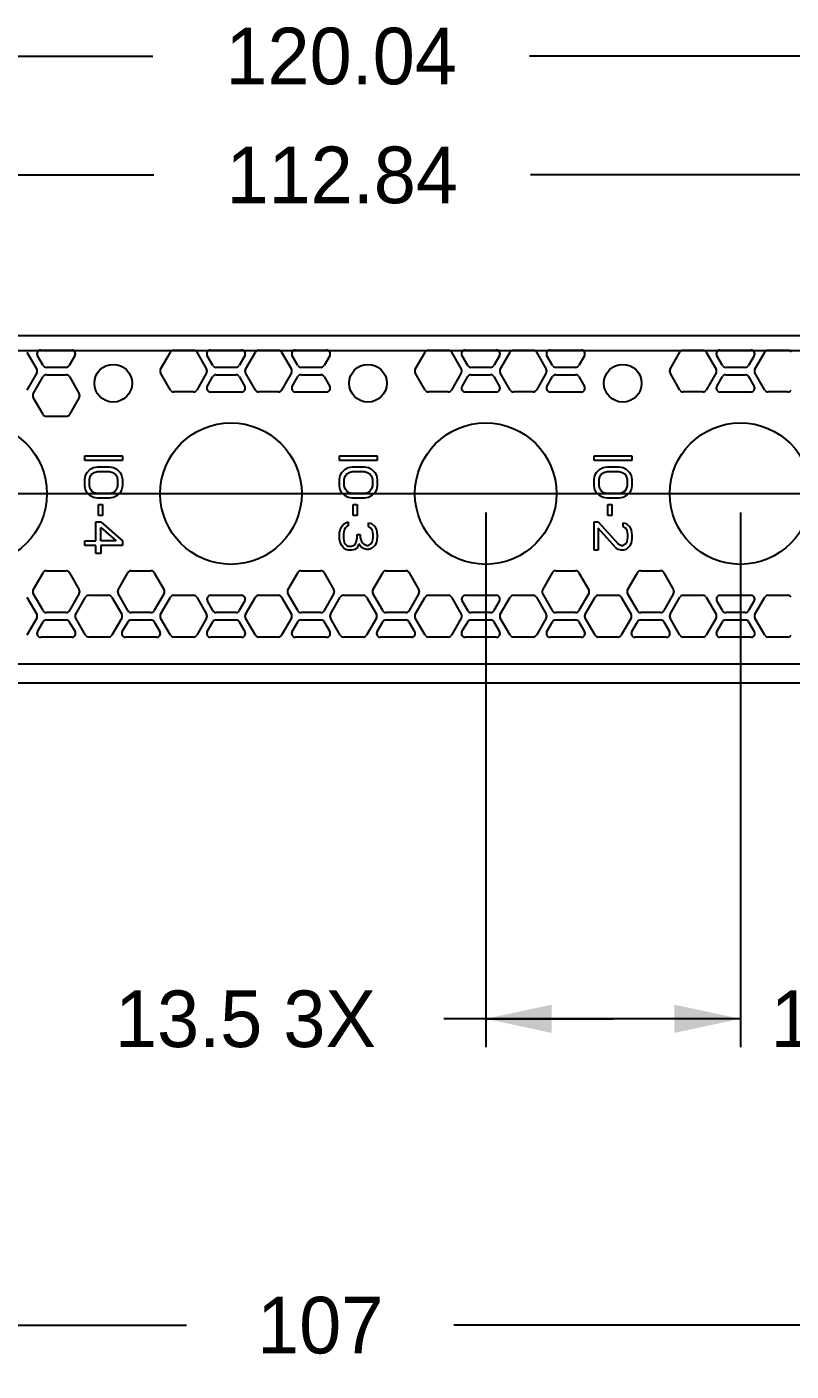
# Model space of a CAD drawing. Extents: x 0 to 420, y 0 to 297.
# Drawn here: x 105.1 to 145.6, y 80.3 to 151.5 of the extents above; entities that cross this region are included whole.
import ezdxf
from ezdxf.enums import TextEntityAlignment as Align

# ---------------------------------------------------------------- set-up
doc = ezdxf.new("R2010")
doc.units = 0
doc.header["$LTSCALE"] = 23.1
doc.layers.get('0').update_dxf_attribs({"linetype": 'CONTINUOUS'})
doc.layers.add('02___PRT_ALL_AXES', color=7, linetype='CONTINUOUS')
doc.layers.add('03-CURVE', color=7, linetype='CONTINUOUS')
doc.styles.get("Standard").update_dxf_attribs({"font": 'gothic.ttf'})
doc.dimstyles.get("Standard").update_dxf_attribs({"dimtxt": 2.5, "dimasz": 2.5, "dimexe": 1.25, "dimexo": 0.625, "dimtad": 1, "dimcen": 2.5, "dimazin": 3, "dimtfac": 1, "dimtmove": 0, "dimatfit": 3})

# ---------------------------------------------------------------- blocks, each defined once
blk = doc.blocks.new('_FILLED')
at = {"color": 0, "linetype": 'BYBLOCK'}
blk.add_solid([(0, 0), (-1, 0.214), (-1, -0.214)], dxfattribs=at)
blk = doc.blocks.new('*D3')
at = {"color": 2, "linetype": 'CONTINUOUS'}
for p, q in [((62.027, 130.052), (62.027, 151.489)), ((182.07, 137.342), (182.07, 151.489)), ((62.027, 149.989), (111.765, 149.989)), ((182.07, 149.989), (131.723, 149.989))]:
    blk.add_line(p, q, dxfattribs=at)
at = {"color": 2, "linetype": 'CONTINUOUS', "xscale": 3.5, "yscale": 3.5, "zscale": 3.5, "rotation": 180}
blk.add_blockref('_FILLED', (62.027, 149.989), dxfattribs=at)
at = {"color": 2, "linetype": 'CONTINUOUS', "xscale": 3.5, "yscale": 3.5, "zscale": 3.5}
blk.add_blockref('_FILLED', (182.07, 149.989), dxfattribs=at)
at = {"color": 2, "linetype": 'CONTINUOUS'}
blk.add_text('120.04', height=3, dxfattribs=at).set_placement((121.744, 148.489), align=Align.CENTER)
blk = doc.blocks.new('*D4')
at = {"color": 2, "linetype": 'CONTINUOUS'}
for p, q in [((69.231, 132.352), (69.231, 145.19)), ((182.07, 139.342), (182.07, 145.19)), ((69.231, 143.69), (111.82, 143.69)), ((182.07, 143.69), (131.778, 143.69))]:
    blk.add_line(p, q, dxfattribs=at)
at = {"color": 2, "linetype": 'CONTINUOUS', "xscale": 3.5, "yscale": 3.5, "zscale": 3.5, "rotation": 180}
blk.add_blockref('_FILLED', (69.231, 143.69), dxfattribs=at)
at = {"color": 2, "linetype": 'CONTINUOUS', "xscale": 3.5, "yscale": 3.5, "zscale": 3.5}
blk.add_blockref('_FILLED', (182.07, 143.69), dxfattribs=at)
at = {"color": 2, "linetype": 'CONTINUOUS'}
blk.add_text('112.84', height=3, dxfattribs=at).set_placement((121.799, 142.19), align=Align.CENTER)
blk = doc.blocks.new('*D5')
at = {"color": 2, "linetype": 'CONTINUOUS'}
for p, q in [((75.07, 124.96), (75.07, 81.228)), ((182.07, 120.292), (182.07, 81.228)), ((75.07, 82.728), (113.554, 82.728)), ((182.07, 82.728), (127.713, 82.728))]:
    blk.add_line(p, q, dxfattribs=at)
at = {"color": 2, "linetype": 'CONTINUOUS', "xscale": 3.5, "yscale": 3.5, "zscale": 3.5, "rotation": 180}
blk.add_blockref('_FILLED', (75.07, 82.728), dxfattribs=at)
at = {"color": 2, "linetype": 'CONTINUOUS', "xscale": 3.5, "yscale": 3.5, "zscale": 3.5}
blk.add_blockref('_FILLED', (182.07, 82.728), dxfattribs=at)
at = {"color": 2, "linetype": 'CONTINUOUS'}
blk.add_text('107', height=3, dxfattribs=at).set_placement((120.634, 81.228), align=Align.CENTER)
blk = doc.blocks.new('*D7')
at = {"color": 2, "linetype": 'CONTINUOUS'}
for p, q in [((129.403, 125.798), (129.403, 97.464)), ((142.903, 125.798), (142.903, 97.464)), ((136.153, 98.964), (127.187, 98.964)), ((129.403, 98.964), (136.153, 98.964)), ((142.903, 98.964), (136.153, 98.964))]:
    blk.add_line(p, q, dxfattribs=at)
at = {"color": 2, "linetype": 'CONTINUOUS', "xscale": 3.5, "yscale": 3.5, "zscale": 3.5, "rotation": 180}
blk.add_blockref('_FILLED', (129.403, 98.964), dxfattribs=at)
at = {"color": 2, "linetype": 'CONTINUOUS', "xscale": 3.5, "yscale": 3.5, "zscale": 3.5}
blk.add_blockref('_FILLED', (142.903, 98.964), dxfattribs=at)
at = {"color": 2, "linetype": 'CONTINUOUS'}
for s, p in [('13.5', (117.564, 97.464)), (' 3X', (123.587, 97.464))]:
    blk.add_text(s, height=3, dxfattribs=at).set_placement(p, align=Align.RIGHT)
blk = doc.blocks.new('*D10')
at = {"color": 2, "linetype": 'CONTINUOUS'}
for p, q in [((198.764, 134.367), (198.764, 139.367)), ((185.976, 134.367), (200.264, 134.367)), ((100.333, 126.797), (200.264, 126.797)), ((198.764, 126.797), (198.764, 121.797))]:
    blk.add_line(p, q, dxfattribs=at)
at = {"color": 2, "linetype": 'CONTINUOUS', "xscale": 3.5, "yscale": 3.5, "zscale": 3.5}
for p, rotation in [((198.764, 134.367), 270), ((198.764, 126.797), 90)]:
    blk.add_blockref('_FILLED', p, dxfattribs=dict(at, rotation=rotation))
at = {"color": 2, "linetype": 'CONTINUOUS'}
blk.add_text('7.57', height=3, dxfattribs=at).set_placement((198.764, 128.925), align=Align.CENTER)
blk = doc.blocks.new('*D12')
at = {"color": 2, "linetype": 'CONTINUOUS'}
for p, q in [((142.903, 125.798), (142.903, 97.464)), ((156.143, 125.797), (156.143, 97.464)), ((142.903, 98.964), (137.903, 98.964)), ((156.143, 98.964), (161.143, 98.964))]:
    blk.add_line(p, q, dxfattribs=at)
at = {"color": 2, "linetype": 'CONTINUOUS', "xscale": 3.5, "yscale": 3.5, "zscale": 3.5}
blk.add_blockref('_FILLED', (142.903, 98.964), dxfattribs=at)
at = {"color": 2, "linetype": 'CONTINUOUS', "xscale": 3.5, "yscale": 3.5, "zscale": 3.5, "rotation": 180}
blk.add_blockref('_FILLED', (156.143, 98.964), dxfattribs=at)
at = {"color": 2, "linetype": 'CONTINUOUS'}
blk.add_text('13.24', height=3, dxfattribs=at).set_placement((149.523, 97.464), align=Align.CENTER)
blk = doc.blocks.new('*D13')
at = {"color": 2, "linetype": 'CONTINUOUS'}
for p, q in [((77.931, 134.367), (77.931, 141.103)), ((77.931, 141.103), (80.331, 141.103)), ((181.084, 134.367), (76.431, 134.367)), ((76.07, 125.96), (79.431, 125.96)), ((77.931, 125.96), (77.931, 120.96))]:
    blk.add_line(p, q, dxfattribs=at)
at = {"color": 2, "linetype": 'CONTINUOUS', "xscale": 3.5, "yscale": 3.5, "zscale": 3.5}
for p, rotation in [((77.931, 134.367), 270), ((77.931, 125.96), 90)]:
    blk.add_blockref('_FILLED', p, dxfattribs=dict(at, rotation=rotation))
at = {"color": 2, "linetype": 'CONTINUOUS'}
blk.add_text('8.41', height=3, dxfattribs=at).set_placement((83.931, 139.603))

msp = doc.modelspace()

# ---------------------------------------------------------------- linework, layer by layer
at = {"color": 3, "linetype": 'CONTINUOUS'}
for p, q in [((167.923, 135.167), (92.053, 135.167)), ((105.089, 134.298), (105.612, 133.392)), ((105.949, 133.588), (105.649, 134.108)), ((105.822, 134.408), (107.462, 134.408)), ((107.635, 134.108), (107.335, 133.588)), ((112.174, 133.392), (112.697, 134.298)), ((112.87, 134.398), (113.916, 134.398)), ((114.089, 134.298), (114.612, 133.392)), ((114.949, 133.588), (114.649, 134.108)), ((114.822, 134.408), (116.462, 134.408)), ((116.635, 134.108), (116.335, 133.588)), ((116.674, 133.392), (117.197, 134.298)), ((117.37, 134.398), (118.416, 134.398)), ((118.589, 134.298), (119.112, 133.392)), ((119.449, 133.588), (119.149, 134.108)), ((119.322, 134.408), (120.962, 134.408)), ((121.135, 134.108), (120.835, 133.588)), ((125.674, 133.392), (126.197, 134.298)), ((126.37, 134.398), (127.416, 134.398)), ((127.589, 134.298), (128.112, 133.392)), ((128.449, 133.588), (128.149, 134.108)), ((128.322, 134.408), (129.962, 134.408)), ((130.135, 134.108), (129.835, 133.588)), ((130.174, 133.392), (130.697, 134.298)), ((130.87, 134.398), (131.916, 134.398)), ((132.089, 134.298), (132.612, 133.392)), ((132.949, 133.588), (132.649, 134.108)), ((132.822, 134.408), (134.462, 134.408)), ((134.635, 134.108), (134.335, 133.588)), ((139.174, 133.392), (139.697, 134.298)), ((139.87, 134.398), (140.916, 134.398)), ((141.089, 134.298), (141.612, 133.392)), ((141.949, 133.588), (141.649, 134.108)), ((141.822, 134.408), (143.462, 134.408)), ((143.635, 134.108), (143.335, 133.588)), ((143.674, 133.392), (144.197, 134.298)), ((144.37, 134.398), (145.416, 134.398)), ((107.162, 133.488), (106.122, 133.488)), ((116.162, 133.488), (115.122, 133.488)), ((120.662, 133.488), (119.622, 133.488)), ((129.662, 133.488), (128.622, 133.488)), ((134.162, 133.488), (133.122, 133.488)), ((143.162, 133.488), (142.122, 133.488)), ((105.612, 133.192), (105.089, 132.287)), ((105.424, 132.093), (105.947, 132.999)), ((106.12, 133.099), (107.166, 133.099)), ((107.339, 132.999), (107.862, 132.093)), ((112.697, 132.287), (112.174, 133.192)), ((114.612, 133.192), (114.089, 132.287)), ((114.65, 132.479), (114.95, 132.999)), ((115.123, 133.099), (116.163, 133.099)), ((116.336, 132.999), (116.636, 132.479)), ((117.197, 132.287), (116.674, 133.192)), ((119.112, 133.192), (118.589, 132.287)), ((119.15, 132.479), (119.45, 132.999)), ((119.623, 133.099), (120.663, 133.099)), ((120.836, 132.999), (121.136, 132.479)), ((126.197, 132.287), (125.674, 133.192)), ((128.112, 133.192), (127.589, 132.287)), ((128.15, 132.479), (128.45, 132.999)), ((128.623, 133.099), (129.663, 133.099)), ((129.836, 132.999), (130.136, 132.479)), ((130.697, 132.287), (130.174, 133.192)), ((132.612, 133.192), (132.089, 132.287)), ((132.65, 132.479), (132.95, 132.999)), ((133.123, 133.099), (134.163, 133.099)), ((134.336, 132.999), (134.636, 132.479)), ((139.697, 132.287), (139.174, 133.192)), ((141.612, 133.192), (141.089, 132.287)), ((141.65, 132.479), (141.95, 132.999)), ((142.123, 133.099), (143.163, 133.099)), ((143.336, 132.999), (143.636, 132.479)), ((144.197, 132.287), (143.674, 133.192)), ((105.947, 130.988), (105.424, 131.893)), ((107.862, 131.893), (107.339, 130.988)), ((113.916, 132.187), (112.87, 132.187)), ((116.463, 132.179), (114.823, 132.179)), ((118.416, 132.187), (117.37, 132.187)), ((120.963, 132.179), (119.323, 132.179)), ((127.416, 132.187), (126.37, 132.187)), ((129.963, 132.179), (128.323, 132.179)), ((131.916, 132.187), (130.87, 132.187)), ((134.463, 132.179), (132.823, 132.179)), ((140.916, 132.187), (139.87, 132.187)), ((143.463, 132.179), (141.823, 132.179)), ((145.416, 132.187), (144.37, 132.187)), ((107.166, 130.888), (106.12, 130.888)), ((105.424, 121.701), (105.947, 122.607)), ((106.12, 122.707), (107.166, 122.707)), ((107.339, 122.607), (107.862, 121.701)), ((109.924, 121.701), (110.447, 122.607)), ((110.62, 122.707), (111.666, 122.707)), ((111.839, 122.607), (112.362, 121.701)), ((118.924, 121.701), (119.447, 122.607)), ((119.62, 122.707), (120.666, 122.707)), ((120.839, 122.607), (121.362, 121.701)), ((123.424, 121.701), (123.947, 122.607)), ((124.12, 122.707), (125.166, 122.707)), ((125.339, 122.607), (125.862, 121.701)), ((132.424, 121.701), (132.947, 122.607)), ((133.12, 122.707), (134.166, 122.707)), ((134.339, 122.607), (134.862, 121.701)), ((136.924, 121.701), (137.447, 122.607)), ((137.62, 122.707), (138.666, 122.707)), ((138.839, 122.607), (139.362, 121.701)), ((105.089, 121.308), (105.612, 120.402)), ((105.947, 120.596), (105.424, 121.501)), ((107.862, 121.501), (107.339, 120.596)), ((107.674, 120.402), (108.197, 121.308)), ((108.37, 121.408), (109.416, 121.408)), ((109.589, 121.308), (110.112, 120.402)), ((110.447, 120.596), (109.924, 121.501)), ((112.362, 121.501), (111.839, 120.596)), ((112.174, 120.402), (112.697, 121.308)), ((112.87, 121.408), (113.916, 121.408)), ((114.089, 121.308), (114.612, 120.402)), ((114.828, 121.408), (116.458, 121.408)), ((116.674, 120.402), (117.197, 121.308)), ((117.37, 121.408), (118.416, 121.408)), ((118.589, 121.308), (119.112, 120.402)), ((119.447, 120.596), (118.924, 121.501)), ((121.362, 121.501), (120.839, 120.596)), ((121.174, 120.402), (121.697, 121.308)), ((121.87, 121.408), (122.916, 121.408)), ((123.089, 121.308), (123.612, 120.402)), ((123.947, 120.596), (123.424, 121.501)), ((125.862, 121.501), (125.339, 120.596)), ((125.674, 120.402), (126.197, 121.308)), ((126.37, 121.408), (127.416, 121.408)), ((127.589, 121.308), (128.112, 120.402)), ((128.328, 121.408), (129.958, 121.408)), ((130.174, 120.402), (130.697, 121.308)), ((130.87, 121.408), (131.916, 121.408)), ((132.089, 121.308), (132.612, 120.402)), ((132.947, 120.596), (132.424, 121.501)), ((134.862, 121.501), (134.339, 120.596)), ((134.674, 120.402), (135.197, 121.308)), ((135.37, 121.408), (136.416, 121.408)), ((136.589, 121.308), (137.112, 120.402)), ((137.447, 120.596), (136.924, 121.501)), ((139.362, 121.501), (138.839, 120.596)), ((139.174, 120.402), (139.697, 121.308)), ((139.87, 121.408), (140.916, 121.408)), ((141.089, 121.308), (141.612, 120.402)), ((141.828, 121.408), (143.458, 121.408)), ((143.674, 120.402), (144.197, 121.308)), ((144.37, 121.408), (145.416, 121.408)), ((107.166, 120.496), (106.12, 120.496)), ((111.666, 120.496), (110.62, 120.496)), ((114.95, 120.596), (114.655, 121.108)), ((116.162, 120.496), (115.123, 120.496)), ((116.631, 121.108), (116.335, 120.596)), ((120.666, 120.496), (119.62, 120.496)), ((125.166, 120.496), (124.12, 120.496)), ((128.45, 120.596), (128.155, 121.108)), ((129.662, 120.496), (128.623, 120.496)), ((130.131, 121.108), (129.835, 120.596)), ((134.166, 120.496), (133.12, 120.496)), ((138.666, 120.496), (137.62, 120.496)), ((141.95, 120.596), (141.655, 121.108)), ((143.162, 120.496), (142.123, 120.496)), ((143.631, 121.108), (143.335, 120.596)), ((105.612, 120.202), (105.089, 119.297)), ((105.646, 119.482), (105.948, 120.006)), ((106.122, 120.106), (107.164, 120.106)), ((107.337, 120.006), (107.639, 119.482)), ((108.197, 119.297), (107.674, 120.202)), ((110.112, 120.202), (109.589, 119.297)), ((110.146, 119.482), (110.448, 120.006)), ((110.622, 120.106), (111.664, 120.106)), ((111.837, 120.006), (112.139, 119.482)), ((112.697, 119.297), (112.174, 120.202)), ((114.612, 120.202), (114.089, 119.297)), ((114.646, 119.482), (114.948, 120.006)), ((115.122, 120.106), (116.164, 120.106)), ((116.337, 120.006), (116.639, 119.482)), ((117.197, 119.297), (116.674, 120.202)), ((119.112, 120.202), (118.589, 119.297)), ((119.146, 119.482), (119.448, 120.006)), ((119.622, 120.106), (120.664, 120.106)), ((120.837, 120.006), (121.139, 119.482)), ((121.697, 119.297), (121.174, 120.202)), ((123.612, 120.202), (123.089, 119.297)), ((123.646, 119.482), (123.948, 120.006)), ((124.122, 120.106), (125.164, 120.106)), ((125.337, 120.006), (125.639, 119.482)), ((126.197, 119.297), (125.674, 120.202)), ((128.112, 120.202), (127.589, 119.297)), ((128.146, 119.482), (128.448, 120.006)), ((128.622, 120.106), (129.664, 120.106)), ((129.837, 120.006), (130.139, 119.482)), ((130.697, 119.297), (130.174, 120.202)), ((132.612, 120.202), (132.089, 119.297)), ((132.646, 119.482), (132.948, 120.006)), ((133.122, 120.106), (134.164, 120.106)), ((134.337, 120.006), (134.639, 119.482)), ((135.197, 119.297), (134.674, 120.202)), ((137.112, 120.202), (136.589, 119.297)), ((137.146, 119.482), (137.448, 120.006)), ((137.622, 120.106), (138.664, 120.106)), ((138.837, 120.006), (139.139, 119.482)), ((139.697, 119.297), (139.174, 120.202)), ((141.612, 120.202), (141.089, 119.297)), ((141.646, 119.482), (141.948, 120.006)), ((142.122, 120.106), (143.164, 120.106)), ((143.337, 120.006), (143.639, 119.482)), ((144.197, 119.297), (143.674, 120.202)), ((107.466, 119.182), (105.82, 119.182)), ((109.416, 119.197), (108.37, 119.197)), ((111.966, 119.182), (110.32, 119.182)), ((113.916, 119.197), (112.87, 119.197)), ((116.466, 119.182), (114.82, 119.182)), ((118.416, 119.197), (117.37, 119.197)), ((120.966, 119.182), (119.32, 119.182)), ((122.916, 119.197), (121.87, 119.197)), ((125.466, 119.182), (123.82, 119.182)), ((127.416, 119.197), (126.37, 119.197)), ((129.966, 119.182), (128.32, 119.182)), ((131.916, 119.197), (130.87, 119.197)), ((134.466, 119.182), (132.82, 119.182)), ((136.416, 119.197), (135.37, 119.197)), ((138.966, 119.182), (137.32, 119.182)), ((140.916, 119.197), (139.87, 119.197)), ((143.466, 119.182), (141.82, 119.182)), ((145.416, 119.197), (144.37, 119.197)), ((177.21, 117.752), (73.473, 117.752)), ((177.21, 116.752), (73.473, 116.752))]:
    msp.add_line(p, q, dxfattribs=at)
for centre, start, end in [((105.822, 134.208), 90, 210), ((107.462, 134.208), 330, 90), ((112.87, 134.198), 90, 150), ((113.916, 134.198), 30, 90), ((114.822, 134.208), 90, 210), ((116.462, 134.208), 330, 90), ((117.37, 134.198), 90, 150), ((118.416, 134.198), 30, 90), ((119.322, 134.208), 90, 210), ((120.962, 134.208), 330, 90), ((126.37, 134.198), 90, 150), ((127.416, 134.198), 30, 90), ((128.322, 134.208), 90, 210), ((129.962, 134.208), 330, 90), ((130.87, 134.198), 90, 150), ((131.916, 134.198), 30, 90), ((132.822, 134.208), 90, 210), ((134.462, 134.208), 330, 90), ((139.87, 134.198), 90, 150), ((140.916, 134.198), 30, 90), ((141.822, 134.208), 90, 210), ((143.462, 134.208), 330, 90), ((144.37, 134.198), 90, 150), ((145.416, 134.198), 30, 90), ((105.438, 133.292), 330, 30), ((106.122, 133.688), 210, 270), ((107.162, 133.688), 270, 330), ((112.347, 133.292), 150, 210), ((114.438, 133.292), 330, 30), ((115.122, 133.688), 210, 270), ((116.162, 133.688), 270, 330), ((116.847, 133.292), 150, 210), ((118.938, 133.292), 330, 30), ((119.622, 133.688), 210, 270), ((120.662, 133.688), 270, 330), ((125.847, 133.292), 150, 210), ((127.938, 133.292), 330, 30), ((128.622, 133.688), 210, 270), ((129.662, 133.688), 270, 330), ((130.347, 133.292), 150, 210), ((132.438, 133.292), 330, 30), ((133.122, 133.688), 210, 270), ((134.162, 133.688), 270, 330), ((139.347, 133.292), 150, 210), ((141.438, 133.292), 330, 30), ((142.122, 133.688), 210, 270), ((143.162, 133.688), 270, 330), ((143.847, 133.292), 150, 210), ((106.12, 132.899), 90, 150), ((107.166, 132.899), 30, 90), ((115.123, 132.899), 90, 150), ((116.163, 132.899), 30, 90), ((119.623, 132.899), 90, 150), ((120.663, 132.899), 30, 90), ((128.623, 132.899), 90, 150), ((129.663, 132.899), 30, 90), ((133.123, 132.899), 90, 150), ((134.163, 132.899), 30, 90), ((142.123, 132.899), 90, 150), ((143.163, 132.899), 30, 90), ((105.597, 131.993), 150, 210), ((107.688, 131.993), 330, 30), ((112.87, 132.387), 210, 270), ((113.916, 132.387), 270, 330), ((114.823, 132.379), 150, 270), ((116.463, 132.379), 270, 30), ((117.37, 132.387), 210, 270), ((118.416, 132.387), 270, 330), ((119.323, 132.379), 150, 270), ((120.963, 132.379), 270, 30), ((126.37, 132.387), 210, 270), ((127.416, 132.387), 270, 330), ((128.323, 132.379), 150, 270), ((129.963, 132.379), 270, 30), ((130.87, 132.387), 210, 270), ((131.916, 132.387), 270, 330), ((132.823, 132.379), 150, 270), ((134.463, 132.379), 270, 30), ((139.87, 132.387), 210, 270), ((140.916, 132.387), 270, 330), ((141.823, 132.379), 150, 270), ((143.463, 132.379), 270, 30), ((144.37, 132.387), 210, 270), ((145.416, 132.387), 270, 330), ((106.12, 131.088), 210, 270), ((107.166, 131.088), 270, 330), ((106.12, 122.507), 90, 150), ((107.166, 122.507), 30, 90), ((110.62, 122.507), 90, 150), ((111.666, 122.507), 30, 90), ((119.62, 122.507), 90, 150), ((120.666, 122.507), 30, 90), ((124.12, 122.507), 90, 150), ((125.166, 122.507), 30, 90), ((133.12, 122.507), 90, 150), ((134.166, 122.507), 30, 90), ((137.62, 122.507), 90, 150), ((138.666, 122.507), 30, 90), ((105.597, 121.601), 150, 210), ((107.688, 121.601), 330, 30), ((108.37, 121.208), 90, 150), ((109.416, 121.208), 30, 90), ((110.097, 121.601), 150, 210), ((112.188, 121.601), 330, 30), ((112.87, 121.208), 90, 150), ((113.916, 121.208), 30, 90), ((114.828, 121.208), 90, 210), ((116.458, 121.208), 330, 90), ((117.37, 121.208), 90, 150), ((118.416, 121.208), 30, 90), ((119.097, 121.601), 150, 210), ((121.188, 121.601), 330, 30), ((121.87, 121.208), 90, 150), ((122.916, 121.208), 30, 90), ((123.597, 121.601), 150, 210), ((125.688, 121.601), 330, 30), ((126.37, 121.208), 90, 150), ((127.416, 121.208), 30, 90), ((128.328, 121.208), 90, 210), ((129.958, 121.208), 330, 90), ((130.87, 121.208), 90, 150), ((131.916, 121.208), 30, 90), ((132.597, 121.601), 150, 210), ((134.688, 121.601), 330, 30), ((135.37, 121.208), 90, 150), ((136.416, 121.208), 30, 90), ((137.097, 121.601), 150, 210), ((139.188, 121.601), 330, 30), ((139.87, 121.208), 90, 150), ((140.916, 121.208), 30, 90), ((141.828, 121.208), 90, 210), ((143.458, 121.208), 330, 90), ((144.37, 121.208), 90, 150), ((145.416, 121.208), 30, 90), ((105.438, 120.302), 330, 30), ((106.12, 120.696), 210, 270), ((107.166, 120.696), 270, 330), ((107.847, 120.302), 150, 210), ((109.938, 120.302), 330, 30), ((110.62, 120.696), 210, 270), ((111.666, 120.696), 270, 330), ((112.347, 120.302), 150, 210), ((114.438, 120.302), 330, 30), ((115.123, 120.696), 210, 270), ((116.162, 120.696), 270, 330), ((116.847, 120.302), 150, 210), ((118.938, 120.302), 330, 30), ((119.62, 120.696), 210, 270), ((120.666, 120.696), 270, 330), ((121.347, 120.302), 150, 210), ((123.438, 120.302), 330, 30), ((124.12, 120.696), 210, 270), ((125.166, 120.696), 270, 330), ((125.847, 120.302), 150, 210), ((127.938, 120.302), 330, 30), ((128.623, 120.696), 210, 270), ((129.662, 120.696), 270, 330), ((130.347, 120.302), 150, 210), ((132.438, 120.302), 330, 30), ((133.12, 120.696), 210, 270), ((134.166, 120.696), 270, 330), ((134.847, 120.302), 150, 210), ((136.938, 120.302), 330, 30), ((137.62, 120.696), 210, 270), ((138.666, 120.696), 270, 330), ((139.347, 120.302), 150, 210), ((141.438, 120.302), 330, 30), ((142.123, 120.696), 210, 270), ((143.162, 120.696), 270, 330), ((143.847, 120.302), 150, 210), ((106.122, 119.906), 90, 150), ((107.164, 119.906), 30, 90), ((110.622, 119.906), 90, 150), ((111.664, 119.906), 30, 90), ((115.122, 119.906), 90, 150), ((116.164, 119.906), 30, 90), ((119.622, 119.906), 90, 150), ((120.664, 119.906), 30, 90), ((124.122, 119.906), 90, 150), ((125.164, 119.906), 30, 90), ((128.622, 119.906), 90, 150), ((129.664, 119.906), 30, 90), ((133.122, 119.906), 90, 150), ((134.164, 119.906), 30, 90), ((137.622, 119.906), 90, 150), ((138.664, 119.906), 30, 90), ((142.122, 119.906), 90, 150), ((143.164, 119.906), 30, 90), ((105.82, 119.382), 150, 270), ((107.466, 119.382), 270, 30), ((108.37, 119.397), 210, 270), ((109.416, 119.397), 270, 330), ((110.32, 119.382), 150, 270), ((111.966, 119.382), 270, 30), ((112.87, 119.397), 210, 270), ((113.916, 119.397), 270, 330), ((114.82, 119.382), 150, 270), ((116.466, 119.382), 270, 30), ((117.37, 119.397), 210, 270), ((118.416, 119.397), 270, 330), ((119.32, 119.382), 150, 270), ((120.966, 119.382), 270, 30), ((121.87, 119.397), 210, 270), ((122.916, 119.397), 270, 330), ((123.82, 119.382), 150, 270), ((125.466, 119.382), 270, 30), ((126.37, 119.397), 210, 270), ((127.416, 119.397), 270, 330), ((128.32, 119.382), 150, 270), ((129.966, 119.382), 270, 30), ((130.87, 119.397), 210, 270), ((131.916, 119.397), 270, 330), ((132.82, 119.382), 150, 270), ((134.466, 119.382), 270, 30), ((135.37, 119.397), 210, 270), ((136.416, 119.397), 270, 330), ((137.32, 119.382), 150, 270), ((138.966, 119.382), 270, 30), ((139.87, 119.397), 210, 270), ((140.916, 119.397), 270, 330), ((141.82, 119.382), 150, 270), ((143.466, 119.382), 270, 30), ((144.37, 119.397), 210, 270), ((145.416, 119.397), 270, 330)]:
    msp.add_arc(centre, 0.2, start, end, dxfattribs=at)
at = {"layer": '02___PRT_ALL_AXES', "color": 3, "linetype": 'CONTINUOUS'}
for centre, radius in [((109.665, 132.648), 1), ((123.165, 132.648), 1), ((136.665, 132.648), 1), ((102.403, 126.798), 3.75), ((115.903, 126.798), 3.75), ((129.403, 126.798), 3.75), ((142.903, 126.798), 3.75)]:
    msp.add_circle(centre, radius, dxfattribs=at)
at = {"layer": '03-CURVE', "color": 4, "linetype": 'CONTINUOUS'}
for p, q in [((108.153, 128.548), (108.153, 128.798)), ((108.153, 128.798), (110.153, 128.798)), ((110.153, 128.548), (108.153, 128.548)), ((110.153, 128.798), (110.153, 128.548)), ((121.653, 128.548), (121.653, 128.798)), ((121.653, 128.798), (123.653, 128.798)), ((123.653, 128.548), (121.653, 128.548)), ((123.653, 128.798), (123.653, 128.548)), ((135.153, 128.798), (137.153, 128.798)), ((135.153, 128.548), (135.153, 128.798)), ((137.153, 128.548), (135.153, 128.548)), ((137.153, 128.798), (137.153, 128.548)), ((108.153, 127.548), (108.195, 127.756)), ((108.153, 127.215), (108.153, 127.548)), ((108.195, 127.756), (108.28, 127.923)), ((108.28, 127.923), (108.451, 128.09)), ((108.408, 127.548), (108.451, 127.715)), ((108.408, 127.215), (108.408, 127.548)), ((108.451, 128.09), (108.621, 128.173)), ((108.451, 127.715), (108.536, 127.84)), ((108.536, 127.84), (108.663, 127.923)), ((108.621, 128.173), (108.834, 128.215)), ((108.663, 127.923), (108.834, 127.965)), ((108.834, 128.215), (109.472, 128.215)), ((108.834, 127.965), (109.472, 127.965)), ((109.472, 128.215), (109.685, 128.173)), ((109.472, 127.965), (109.642, 127.923)), ((109.642, 127.923), (109.77, 127.84)), ((109.685, 128.173), (109.855, 128.09)), ((109.77, 127.84), (109.855, 127.715)), ((109.855, 128.09), (110.025, 127.923)), ((109.855, 127.715), (109.897, 127.548)), ((109.897, 127.548), (109.897, 127.215)), ((110.025, 127.923), (110.11, 127.756)), ((110.11, 127.756), (110.153, 127.548)), ((110.153, 127.548), (110.153, 127.215)), ((121.653, 127.548), (121.695, 127.756)), ((121.653, 127.215), (121.653, 127.548)), ((121.695, 127.756), (121.78, 127.923)), ((121.78, 127.923), (121.951, 128.09)), ((121.908, 127.548), (121.951, 127.715)), ((121.908, 127.215), (121.908, 127.548)), ((121.951, 128.09), (122.121, 128.173)), ((121.951, 127.715), (122.036, 127.84)), ((122.036, 127.84), (122.163, 127.923)), ((122.121, 128.173), (122.334, 128.215)), ((122.163, 127.923), (122.334, 127.965)), ((122.334, 128.215), (122.972, 128.215)), ((122.334, 127.965), (122.972, 127.965)), ((122.972, 128.215), (123.185, 128.173)), ((122.972, 127.965), (123.142, 127.923)), ((123.142, 127.923), (123.27, 127.84)), ((123.185, 128.173), (123.355, 128.09)), ((123.27, 127.84), (123.355, 127.715)), ((123.355, 128.09), (123.525, 127.923)), ((123.355, 127.715), (123.397, 127.548)), ((123.397, 127.548), (123.397, 127.215)), ((123.525, 127.923), (123.61, 127.756)), ((123.61, 127.756), (123.653, 127.548)), ((123.653, 127.548), (123.653, 127.215)), ((135.153, 127.548), (135.195, 127.756)), ((135.153, 127.215), (135.153, 127.548)), ((135.195, 127.756), (135.28, 127.923)), ((135.28, 127.923), (135.451, 128.09)), ((135.408, 127.548), (135.451, 127.715)), ((135.408, 127.215), (135.408, 127.548)), ((135.451, 128.09), (135.621, 128.173)), ((135.451, 127.715), (135.536, 127.84)), ((135.536, 127.84), (135.663, 127.923)), ((135.621, 128.173), (135.834, 128.215)), ((135.663, 127.923), (135.834, 127.965)), ((135.834, 128.215), (136.472, 128.215)), ((135.834, 127.965), (136.472, 127.965)), ((136.472, 128.215), (136.685, 128.173)), ((136.472, 127.965), (136.642, 127.923)), ((136.642, 127.923), (136.77, 127.84)), ((136.685, 128.173), (136.855, 128.09)), ((136.77, 127.84), (136.855, 127.715)), ((136.855, 128.09), (137.025, 127.923)), ((136.855, 127.715), (136.897, 127.548)), ((136.897, 127.548), (136.897, 127.215)), ((137.025, 127.923), (137.11, 127.756)), ((137.11, 127.756), (137.153, 127.548)), ((137.153, 127.548), (137.153, 127.215)), ((108.195, 127.006), (108.153, 127.215)), ((108.28, 126.84), (108.195, 127.006)), ((108.451, 126.673), (108.28, 126.84)), ((108.451, 127.048), (108.408, 127.215)), ((108.536, 126.923), (108.451, 127.048)), ((108.663, 126.84), (108.536, 126.923)), ((108.834, 126.798), (108.663, 126.84)), ((109.642, 126.84), (109.472, 126.798)), ((109.77, 126.923), (109.642, 126.84)), ((109.855, 127.048), (109.77, 126.923)), ((109.897, 127.215), (109.855, 127.048)), ((110.025, 126.84), (109.855, 126.673)), ((110.11, 127.006), (110.025, 126.84)), ((110.153, 127.215), (110.11, 127.006)), ((121.695, 127.006), (121.653, 127.215)), ((121.78, 126.84), (121.695, 127.006)), ((121.951, 126.673), (121.78, 126.84)), ((121.951, 127.048), (121.908, 127.215)), ((122.036, 126.923), (121.951, 127.048)), ((122.163, 126.84), (122.036, 126.923)), ((122.334, 126.798), (122.163, 126.84)), ((123.142, 126.84), (122.972, 126.798)), ((123.27, 126.923), (123.142, 126.84)), ((123.355, 127.048), (123.27, 126.923)), ((123.397, 127.215), (123.355, 127.048)), ((123.525, 126.84), (123.355, 126.673)), ((123.61, 127.006), (123.525, 126.84)), ((123.653, 127.215), (123.61, 127.006)), ((135.195, 127.006), (135.153, 127.215)), ((135.28, 126.84), (135.195, 127.006)), ((135.451, 126.673), (135.28, 126.84)), ((135.451, 127.048), (135.408, 127.215)), ((135.536, 126.923), (135.451, 127.048)), ((135.663, 126.84), (135.536, 126.923)), ((135.834, 126.798), (135.663, 126.84)), ((136.642, 126.84), (136.472, 126.798)), ((136.77, 126.923), (136.642, 126.84)), ((136.855, 127.048), (136.77, 126.923)), ((136.897, 127.215), (136.855, 127.048)), ((137.025, 126.84), (136.855, 126.673)), ((137.11, 127.006), (137.025, 126.84)), ((137.153, 127.215), (137.11, 127.006)), ((108.621, 126.59), (108.451, 126.673)), ((108.834, 126.548), (108.621, 126.59)), ((109.472, 126.798), (108.834, 126.798)), ((109.472, 126.548), (108.834, 126.548)), ((108.876, 125.631), (108.876, 126.215)), ((108.876, 126.215), (109.089, 126.215)), ((109.089, 126.215), (109.089, 125.631)), ((109.685, 126.59), (109.472, 126.548)), ((109.855, 126.673), (109.685, 126.59)), ((122.121, 126.59), (121.951, 126.673)), ((122.334, 126.548), (122.121, 126.59)), ((122.972, 126.798), (122.334, 126.798)), ((122.972, 126.548), (122.334, 126.548)), ((122.376, 125.631), (122.376, 126.215)), ((122.376, 126.215), (122.589, 126.215)), ((122.589, 126.215), (122.589, 125.631)), ((123.185, 126.59), (122.972, 126.548)), ((123.355, 126.673), (123.185, 126.59)), ((135.621, 126.59), (135.451, 126.673)), ((135.834, 126.548), (135.621, 126.59)), ((136.472, 126.798), (135.834, 126.798)), ((136.472, 126.548), (135.834, 126.548)), ((135.876, 126.215), (136.089, 126.215)), ((135.876, 125.631), (135.876, 126.215)), ((136.089, 126.215), (136.089, 125.631)), ((136.685, 126.59), (136.472, 126.548)), ((136.855, 126.673), (136.685, 126.59)), ((109.089, 125.631), (108.876, 125.631)), ((122.589, 125.631), (122.376, 125.631)), ((136.089, 125.631), (135.876, 125.631)), ((108.748, 124.298), (108.748, 125.298)), ((108.748, 125.298), (109.004, 125.298)), ((109.004, 125.298), (110.153, 124.298)), ((109.004, 124.298), (109.004, 125.006)), ((109.004, 125.006), (109.812, 124.298)), ((121.653, 124.715), (121.695, 124.881)), ((121.653, 124.381), (121.653, 124.715)), ((121.695, 124.881), (121.78, 125.048)), ((121.78, 125.048), (121.865, 125.173)), ((121.865, 125.173), (121.993, 125.256)), ((121.908, 124.881), (121.865, 124.673)), ((121.951, 124.965), (121.908, 124.881)), ((122.036, 125.048), (121.951, 124.965)), ((121.993, 125.256), (122.121, 125.298)), ((122.121, 125.09), (122.036, 125.048)), ((122.121, 125.298), (122.121, 125.09)), ((123.185, 125.048), (123.185, 125.256)), ((123.185, 125.256), (123.355, 125.215)), ((123.312, 124.965), (123.185, 125.048)), ((123.397, 124.84), (123.312, 124.965)), ((123.355, 125.215), (123.525, 125.048)), ((123.44, 124.631), (123.397, 124.84)), ((123.525, 125.048), (123.61, 124.881)), ((123.61, 124.881), (123.653, 124.59)), ((135.153, 125.298), (135.365, 125.298)), ((135.153, 123.798), (135.153, 125.298)), ((135.365, 125.298), (136.429, 124.131)), ((136.302, 123.923), (135.365, 124.965)), ((135.365, 124.965), (135.365, 123.798)), ((136.685, 125.256), (136.855, 125.215)), ((136.685, 125.048), (136.685, 125.256)), ((136.812, 124.965), (136.685, 125.048)), ((136.897, 124.84), (136.812, 124.965)), ((136.855, 125.215), (137.025, 125.048)), ((136.94, 124.631), (136.897, 124.84)), ((137.025, 125.048), (137.11, 124.881)), ((137.11, 124.881), (137.153, 124.59)), ((108.153, 124.048), (108.153, 124.298)), ((108.153, 124.298), (108.748, 124.298)), ((108.748, 124.048), (108.153, 124.048)), ((108.748, 123.631), (108.748, 124.048)), ((109.812, 124.298), (109.004, 124.298)), ((109.004, 124.048), (109.004, 123.631)), ((110.153, 124.048), (109.004, 124.048)), ((110.153, 124.298), (110.153, 124.048)), ((121.695, 124.215), (121.653, 124.381)), ((121.78, 124.048), (121.695, 124.215)), ((121.865, 123.923), (121.78, 124.048)), ((121.865, 124.673), (121.865, 124.423)), ((121.865, 124.423), (121.908, 124.215)), ((121.908, 124.215), (121.951, 124.131)), ((121.951, 124.131), (122.036, 124.048)), ((122.036, 124.048), (122.121, 124.006)), ((122.121, 124.006), (122.291, 124.006)), ((122.291, 124.006), (122.461, 124.09)), ((122.461, 124.09), (122.546, 124.215)), ((122.546, 124.215), (122.589, 124.465)), ((122.589, 124.465), (122.589, 124.631)), ((122.589, 124.631), (122.759, 124.631)), ((122.674, 124.131), (122.589, 123.923)), ((122.802, 123.965), (122.674, 124.131)), ((122.759, 124.631), (122.759, 124.465)), ((122.759, 124.465), (122.844, 124.215)), ((122.929, 123.881), (122.802, 123.965)), ((122.844, 124.215), (122.929, 124.131)), ((122.929, 124.131), (123.099, 124.048)), ((123.099, 124.048), (123.185, 124.048)), ((123.185, 124.048), (123.312, 124.131)), ((123.312, 124.131), (123.397, 124.256)), ((123.525, 124.048), (123.355, 123.881)), ((123.397, 124.256), (123.44, 124.465)), ((123.44, 124.465), (123.44, 124.631)), ((123.61, 124.215), (123.525, 124.048)), ((123.653, 124.506), (123.61, 124.215)), ((123.653, 124.59), (123.653, 124.506)), ((136.429, 124.131), (136.599, 124.048)), ((136.599, 124.048), (136.685, 124.048)), ((136.685, 124.048), (136.812, 124.131)), ((136.812, 124.131), (136.897, 124.256)), ((137.025, 124.006), (136.855, 123.84)), ((136.897, 124.256), (136.94, 124.465)), ((136.94, 124.465), (136.94, 124.631)), ((137.11, 124.173), (137.025, 124.006)), ((137.153, 124.423), (137.11, 124.173)), ((137.153, 124.59), (137.153, 124.423)), ((109.004, 123.631), (108.748, 123.631)), ((121.993, 123.84), (121.865, 123.923)), ((122.121, 123.798), (121.993, 123.84)), ((122.291, 123.798), (122.121, 123.798)), ((122.461, 123.84), (122.291, 123.798)), ((122.589, 123.923), (122.461, 123.84)), ((123.099, 123.84), (122.929, 123.881)), ((123.185, 123.84), (123.099, 123.84)), ((123.355, 123.881), (123.185, 123.84)), ((135.365, 123.798), (135.153, 123.798)), ((136.429, 123.84), (136.302, 123.923)), ((136.599, 123.798), (136.429, 123.84)), ((136.685, 123.798), (136.599, 123.798)), ((136.855, 123.84), (136.685, 123.798))]:
    msp.add_line(p, q, dxfattribs=at)

# ---------------------------------------------------------------- dimensions: what is measured, and where the dimension line sits
at = {"color": 2, "linetype": 'CONTINUOUS'}
for base, p1, p2, picture, middle in [((182.07, 149.989), (62.027, 129.052), (182.07, 136.342), '*D3', (121.979, 149.989)), ((142.903, 98.964), (129.403, 126.798), (142.903, 126.798), '*D7', (116.516, 98.964))]:
    dim = msp.add_linear_dim(base=base, p1=p1, p2=p2, dimstyle='Standard', dxfattribs=at)
    dim.commit()
    dim.dimension.update_dxf_attribs({"geometry": picture, "text_midpoint": middle, "dimtype": 128})
for base, p1, p2, angle, picture, middle in [((69.231, 143.69), (182.07, 138.342), (69.231, 131.352), 180, '*D4', (122.034, 143.69)), ((77.931, 125.96), (182.084, 134.367), (75.07, 125.96), 270, '*D13', (87.575, 141.103)), ((198.764, 126.797), (184.976, 134.367), (99.333, 126.797), 270, '*D10', (198.856, 130.386)), ((142.903, 98.964), (156.143, 126.797), (142.903, 126.798), 180, '*D12', (149.759, 98.964)), ((75.07, 82.728), (182.07, 121.292), (75.07, 125.96), 180, '*D5', (120.872, 82.728))]:
    dim = msp.add_linear_dim(base=base, p1=p1, p2=p2, angle=angle, dimstyle='Standard', dxfattribs=at)
    dim.commit()
    dim.dimension.update_dxf_attribs({"geometry": picture, "text_midpoint": middle, "dimtype": 128})

doc.saveas('drawing.dxf')
